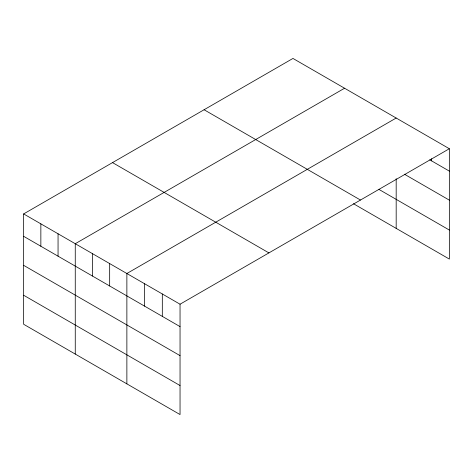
<?xml version="1.0" encoding="UTF-8"?>
<svg xmlns="http://www.w3.org/2000/svg" width="473" height="473" viewBox="0 0 473 473"><rect width="100%" height="100%" fill="white"/><g stroke="black" fill="none" stroke-linecap="round" stroke-linejoin="round"><path stroke-width="0.71" d="M23.65 213.92L180.042 304.21L180.042 414.561L23.65 324.271L23.65 213.92L292.958 58.439L449.35 148.729L449.35 259.08L353.485 203.733M344.569 88.232L75.26 243.719L75.26 354.07M396.179 118.031L126.87 273.512L126.87 383.863M180.042 304.21L449.35 148.729M429.726 159.791L449.35 171.125M404.403 174.2L449.35 200.15M378.974 189.425L449.35 230.055M204.088 109.748L360.479 200.038M112.521 162.611L268.912 252.901M23.65 236.317L180.042 326.607M23.65 265.341L180.042 355.631M23.65 295.247L180.042 385.536M431.624 158.721L431.624 160.891M396.179 178.705L396.179 228.382M162.316 293.981L162.316 316.372M144.596 283.747L144.596 306.143M109.665 263.579L109.665 285.976M92.46 253.646L92.46 276.043M58.055 233.786L58.055 256.177M40.855 223.853L40.855 246.25"/></g></svg>
